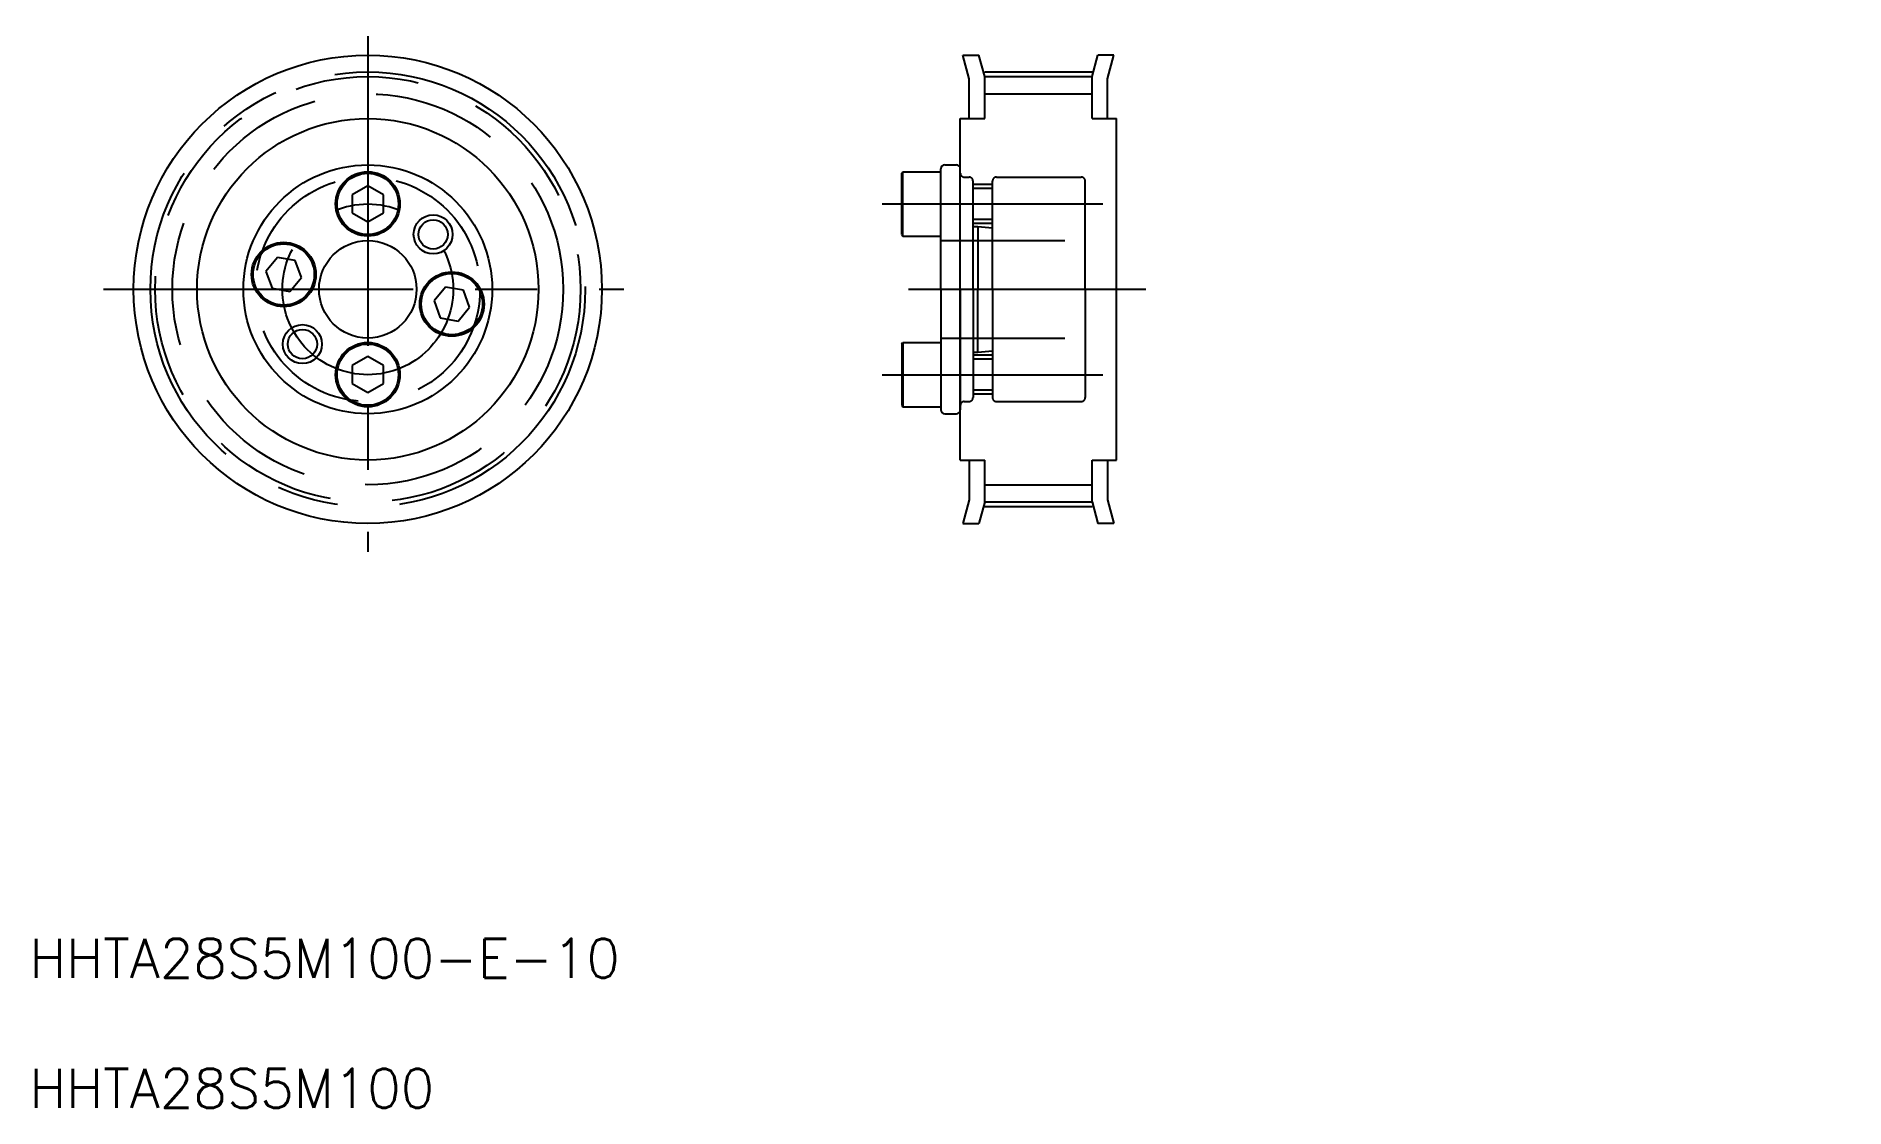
# Model space of a CAD drawing. Extents: x 16 to 201, y 18 to 128.
import ezdxf

# ---------------------------------------------------------------- set-up
doc = ezdxf.new("R2010")
doc.units = 0
doc.header["$PDMODE"] = 1
doc.linetypes.add('CENTER', pattern=[50.8, 31.75, -6.35, 6.35, -6.35])
doc.linetypes.add('DASHED', pattern=[19.05, 12.7, -6.35])
doc.layers.get('0').update_dxf_attribs({"linetype": 'CONTINUOUS'})
doc.layers.add('CENTER', color=1, linetype='CENTER')
doc.styles.add('MISUMI', font='txt.shx')

# ---------------------------------------------------------------- blocks, each defined once
blk = doc.blocks.new('*U5')
at = {"color": 7, "linetype": 'CONTINUOUS', "style": 'MISUMI'}
for s, p in [('HHTA28S5M100-E-10', (15.05, 31.56)), ('HHTA28S5M100', (15.05, 18.23))]:
    blk.add_text(s, height=4, dxfattribs=at).set_placement(p)

msp = doc.modelspace()

# ---------------------------------------------------------------- linework, layer by layer
at = {"color": 7, "linetype": 'CONTINUOUS'}
for p, q in [((111.37, 123.73), (110.72, 126.14)), ((110.72, 126.14), (112.38, 126.14)), ((112.97, 123.94), (112.38, 126.14)), ((123.97, 123.94), (124.56, 126.14)), ((126.21, 126.14), (124.56, 126.14)), ((125.57, 123.73), (126.21, 126.14)), ((111.37, 119.64), (111.37, 123.73)), ((112.97, 123.94), (123.97, 123.94)), ((112.97, 119.64), (112.97, 123.94)), ((123.97, 119.64), (123.97, 123.94)), ((125.57, 119.64), (125.57, 123.73)), ((110.47, 84.64), (110.47, 119.64)), ((110.47, 119.64), (112.97, 119.64)), ((123.97, 119.64), (126.47, 119.64)), ((126.47, 84.64), (126.47, 119.64)), ((104.47, 114.03), (104.56, 114.19)), ((104.47, 107.76), (104.47, 114.03)), ((104.56, 107.59), (104.56, 114.19)), ((104.56, 114.19), (108.47, 114.19)), ((108.47, 102.14), (108.47, 114.49)), ((108.47, 107.59), (108.47, 114.19)), ((108.87, 114.89), (110.07, 114.89)), ((110.47, 102.14), (110.47, 114.49)), ((49.73, 112.74), (48.13, 111.82)), ((48.13, 111.82), (48.13, 109.97)), ((51.33, 111.82), (49.73, 112.74)), ((51.33, 109.97), (51.33, 111.82)), ((108.47, 108.89), (108.47, 112.89)), ((48.13, 109.97), (49.73, 109.05)), ((49.73, 109.05), (51.33, 109.97)), ((104.47, 107.76), (104.56, 107.59)), ((104.56, 107.59), (108.47, 107.59)), ((108.47, 108.32), (108.47, 108.32)), ((40.48, 105.4), (39.29, 103.98)), ((39.29, 103.98), (39.92, 102.25)), ((42.3, 105.08), (40.48, 105.4)), ((42.93, 103.34), (42.3, 105.08)), ((108.47, 105.23), (108.47, 105.23)), ((39.92, 102.25), (41.74, 101.93)), ((41.74, 101.93), (42.93, 103.34)), ((57.71, 102.36), (56.53, 100.95)), ((59.53, 102.04), (57.71, 102.36)), ((60.16, 100.3), (59.53, 102.04)), ((108.47, 102.14), (108.47, 89.79)), ((110.47, 102.14), (110.47, 89.79)), ((56.53, 100.95), (57.16, 99.21)), ((58.98, 98.89), (60.16, 100.3)), ((57.16, 99.21), (58.98, 98.89)), ((104.47, 96.53), (104.56, 96.69)), ((104.47, 96.53), (104.47, 90.26)), ((104.56, 96.69), (108.47, 96.69)), ((104.56, 96.69), (104.56, 90.09)), ((108.47, 96.69), (108.47, 90.09)), ((49.73, 95.24), (48.13, 94.32)), ((51.33, 94.32), (49.73, 95.24)), ((108.47, 95.39), (108.47, 91.39)), ((48.13, 94.32), (48.13, 92.47)), ((51.33, 92.47), (51.33, 94.32)), ((48.13, 92.47), (49.73, 91.55)), ((49.73, 91.55), (51.33, 92.47)), ((104.47, 90.26), (104.56, 90.09)), ((104.56, 90.09), (108.47, 90.09)), ((108.87, 89.39), (110.07, 89.39)), ((110.47, 84.64), (112.97, 84.64)), ((111.37, 84.64), (111.37, 80.56)), ((112.97, 80.34), (112.97, 84.64)), ((123.97, 80.34), (123.97, 84.64)), ((123.97, 84.64), (126.47, 84.64)), ((125.57, 84.64), (125.57, 80.56)), ((111.37, 80.56), (110.72, 78.14)), ((112.97, 80.34), (112.38, 78.14)), ((112.97, 80.34), (123.97, 80.34)), ((123.97, 80.34), (124.56, 78.14)), ((125.57, 80.56), (126.21, 78.14)), ((110.72, 78.14), (112.38, 78.14)), ((126.21, 78.14), (124.56, 78.14))]:
    msp.add_line(p, q, dxfattribs=at)
at = {"color": 3, "linetype": 'CONTINUOUS'}
for p, q in [((112.97, 122.17), (123.97, 122.17)), ((112.97, 82.11), (123.97, 82.11))]:
    msp.add_line(p, q, dxfattribs=at)
at = {"color": 3, "linetype": 'DASHED'}
for p, q in [((110.88, 113.64), (111.37, 113.64)), ((111.77, 102.14), (111.77, 113.24)), ((113.77, 102.14), (113.77, 113.24)), ((114.17, 113.64), (122.87, 113.64)), ((123.27, 102.14), (123.27, 113.24)), ((113.77, 112.89), (111.77, 112.89)), ((113.77, 112.49), (111.77, 112.49)), ((113.77, 109.29), (111.77, 109.29)), ((113.77, 108.89), (111.77, 108.89)), ((111.77, 108.59), (112.27, 108.59)), ((112.27, 108.59), (112.27, 102.14)), ((112.27, 108.59), (113.77, 108.44)), ((108.47, 107.14), (126.47, 107.14)), ((111.77, 102.14), (111.77, 91.04)), ((112.27, 95.69), (112.27, 102.14)), ((113.77, 102.14), (113.77, 91.04)), ((123.27, 102.14), (123.27, 91.04)), ((108.47, 97.14), (126.47, 97.14)), ((111.77, 95.69), (112.27, 95.69)), ((113.77, 95.39), (111.77, 95.39)), ((113.77, 94.99), (111.77, 94.99)), ((112.27, 95.69), (113.77, 95.84)), ((113.77, 91.79), (111.77, 91.79)), ((113.77, 91.39), (111.77, 91.39)), ((110.88, 90.64), (111.37, 90.64)), ((114.17, 90.64), (122.87, 90.64))]:
    msp.add_line(p, q, dxfattribs=at)
at = {"color": 7, "linetype": 'CONTINUOUS'}
for centre, radius in [((49.73, 102.14), 24), ((49.73, 102.14), 17.5), ((49.73, 102.14), 12.75), ((49.73, 110.89), 3.3), ((49.73, 110.89), 3.14), ((56.43, 107.77), 1.5), ((49.73, 102.14), 5), ((58.35, 100.63), 3.3), ((58.35, 100.63), 3.14), ((43.03, 96.52), 1.5), ((49.73, 93.39), 3.3), ((49.73, 93.39), 3.14)]:
    msp.add_circle(centre, radius, dxfattribs=at)
at = {"color": 3, "linetype": 'DASHED'}
for radius in [21.8, 20.03, 11.5]:
    msp.add_circle((49.73, 102.14), radius, dxfattribs=at)
at = {"color": 3}
for centre in [(56.43, 107.77), (43.03, 96.52)]:
    msp.add_circle(centre, 2, dxfattribs=at)
at = {"color": 7}
for radius in [3.3, 3.14]:
    msp.add_circle((41.11, 103.66), radius, dxfattribs=at)
at = {"color": 7, "linetype": 'CONTINUOUS'}
for centre, start, end in [((108.87, 114.49), 90, 180), ((110.07, 114.49), 0, 90), ((108.87, 89.79), 180, 270), ((110.07, 89.79), 270, 0)]:
    msp.add_arc(centre, 0.4, start, end, dxfattribs=at)
at = {"color": 3, "linetype": 'DASHED'}
for centre, radius, start, end in [((110.88, 114.05), 0.41, 180, 270), ((111.37, 113.24), 0.4, 0, 90), ((114.17, 113.24), 0.4, 90, 180), ((122.87, 113.24), 0.4, 0, 90), ((111.37, 91.04), 0.4, 270, 0), ((114.17, 91.04), 0.4, 180, 270), ((122.87, 91.04), 0.4, 270, 0), ((110.88, 90.23), 0.41, 90, 180)]:
    msp.add_arc(centre, radius, start, end, dxfattribs=at)
at = {"color": 7, "linetype": 'CONTINUOUS'}
for p in [(199.34, 126.85), (197.34, 124.35), (200.64, 121.65), (201.14, 121.65), (200.64, 113.05), (201.14, 113.05), (197.34, 110.35), (199.34, 107.85), (197.34, 106.6)]:
    msp.add_point(p, dxfattribs=at)
at = {"layer": 'CENTER', "color": 1, "linetype": 'CENTER'}
for p, q in [((49.73, 128.09), (49.73, 75.22)), ((112.97, 124.42), (123.97, 124.42)), ((102.47, 110.89), (125.07, 110.89)), ((22.64, 102.14), (75.99, 102.14)), ((105.17, 102.14), (129.47, 102.14)), ((102.47, 93.39), (125.07, 93.39)), ((112.97, 79.86), (123.97, 79.86))]:
    msp.add_line(p, q, dxfattribs=at)
for radius in [22.28, 8.75]:
    msp.add_circle((49.73, 102.14), radius, dxfattribs=at)

# ---------------------------------------------------------------- block references
at = {"color": 7, "linetype": 'CONTINUOUS'}
msp.add_blockref('*U5', (0, 0), dxfattribs=at)

doc.saveas('drawing.dxf')
